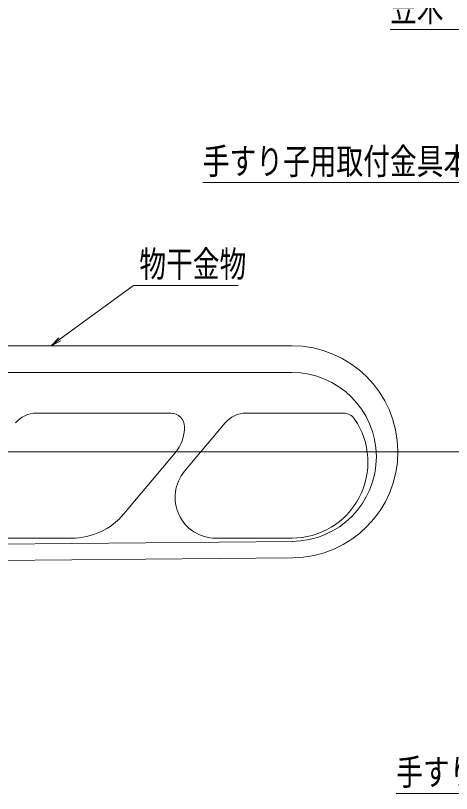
# Model space of a CAD drawing. Units: millimetres, scale not verified. Extents: x -800 to 819, y -554 to 554.
# Drawn here: x -567.3 to -407.1, y 13.4 to 299.6 of the extents above; entities that cross this region are included whole.
import ezdxf
from ezdxf.enums import TextEntityAlignment as Align

# ---------------------------------------------------------------- set-up
doc = ezdxf.new("R2010")
doc.units = ezdxf.units.MM
doc.header["$LTSCALE"] = 5
for name, color, linetype, lineweight in [('0-2_sunpou', 1, 'Continuous', 9), ('0-7_center', 5, 'Continuous', 9), ('0-8_ﾚｲﾔ2', 3, 'Continuous', 9)]:
    doc.layers.add(name, color=color, linetype=linetype, lineweight=lineweight)
doc.styles.add('ＭＳ ゴシック', font='')
doc.styles.get('ＭＳ ゴシック').set_extended_font_data('MS Gothic')

# ---------------------------------------------------------------- blocks, each defined once
blk = doc.blocks.new('MLeader4')
at = {"layer": '0-2_sunpou'}
blk.add_line((-378.101, 294.468), (-429.661, 294.468), dxfattribs=at)
at = {"layer": '0-2_sunpou', "color": 7}
blk.add_line((-348.803, 268.649), (-351.719, 271.387), dxfattribs=at)
at = {"layer": '0-2_sunpou'}
blk.add_lwpolyline([(-351.719, 271.387), (-376.301, 294.468), (-378.101, 294.468)], dxfattribs=at)
at = {"layer": '0-2_sunpou', "color": 7}
blk.add_lwpolyline([(-351.262, 271.873), (-348.803, 268.649), (-352.175, 270.901)], dxfattribs=at)
at = {"layer": '0-2_sunpou', "color": 2, "style": 'ＭＳ ゴシック', "width": 0.75}
blk.add_text('笠木（別途）', height=9.604, dxfattribs=at).set_placement((-429.661, 294.617), align=Align.BOTTOM_LEFT)
blk = doc.blocks.new('MLeader5')
at = {"layer": '0-2_sunpou', "color": 7}
blk.add_line((-331.518, 33.04), (-334.581, 30.468), dxfattribs=at)
at = {"layer": '0-2_sunpou'}
blk.add_line((-356.679, 13.424), (-427.439, 13.424), dxfattribs=at)
at = {"layer": '0-2_sunpou', "color": 7}
blk.add_lwpolyline([(-335.01, 30.979), (-331.518, 33.04), (-334.153, 29.958)], dxfattribs=at)
at = {"layer": '0-2_sunpou'}
blk.add_lwpolyline([(-334.581, 30.468), (-354.879, 13.424), (-356.679, 13.424)], dxfattribs=at)
at = {"layer": '0-2_sunpou', "color": 2, "style": 'ＭＳ ゴシック', "width": 0.75}
blk.add_text('手すり子（別途）', height=9.604, dxfattribs=at).set_placement((-427.439, 13.574), align=Align.BOTTOM_LEFT)
blk = doc.blocks.new('MLeader18')
at = {"layer": '0-2_sunpou'}
blk.add_line((-522.162, 200.383), (-485.535, 200.383), dxfattribs=at)
at = {"layer": '0-2_sunpou', "color": 7}
blk.add_line((-554.225, 178.149), (-551.001, 180.518), dxfattribs=at)
at = {"layer": '0-2_sunpou'}
blk.add_lwpolyline([(-551.001, 180.518), (-523.962, 200.383), (-522.162, 200.383)], dxfattribs=at)
at = {"layer": '0-2_sunpou', "color": 7}
blk.add_lwpolyline([(-550.606, 179.98), (-554.225, 178.149), (-551.396, 181.055)], dxfattribs=at)
at = {"layer": '0-2_sunpou', "color": 2, "style": 'ＭＳ ゴシック', "width": 0.75}
blk.add_text('物干金物', height=9.604, dxfattribs=at).set_placement((-521.802, 200.532), align=Align.BOTTOM_LEFT)
blk = doc.blocks.new('MLeader41')
at = {"layer": '0-2_sunpou'}
blk.add_line((-394.673, 238.212), (-498.5, 238.212), dxfattribs=at)
at = {"layer": '0-2_sunpou', "color": 7}
blk.add_line((-343.517, 199.149), (-346.654, 201.632), dxfattribs=at)
at = {"layer": '0-2_sunpou'}
blk.add_lwpolyline([(-346.654, 201.632), (-392.873, 238.212), (-394.673, 238.212)], dxfattribs=at)
at = {"layer": '0-2_sunpou', "color": 7}
blk.add_lwpolyline([(-346.24, 202.155), (-343.517, 199.149), (-347.068, 201.109)], dxfattribs=at)
at = {"layer": '0-2_sunpou', "color": 2, "style": 'ＭＳ ゴシック', "width": 0.75}
blk.add_text('手すり子用取付金具本体', height=9.604, dxfattribs=at).set_placement((-498.5, 238.362), align=Align.BOTTOM_LEFT)

msp = doc.modelspace()

# ---------------------------------------------------------------- linework, layer by layer
at = {"layer": '0-7_center'}
msp.add_line((-760.266, 139.149), (-401.311, 139.149), dxfattribs=at)
at = {"layer": '0-8_ﾚｲﾔ2'}
for p, q in [((-465.822, 178.149), (-659.763, 178.149)), ((-465.822, 168.349), (-658.466, 168.349)), ((-510.184, 153.349), (-559.625, 153.349)), ((-446.848, 153.349), (-482.606, 153.349)), ((-505.191, 131.991), (-490.267, 149.777)), ((-527.512, 116.28), (-508.693, 138.708)), ((-647.628, 104.466), (-465.468, 106.151)), ((-570.719, 107.349), (-546.663, 107.349)), ((-493.7, 107.349), (-465.822, 107.349)), ((-661.234, 98.34), (-465.461, 100.151))]:
    msp.add_line(p, q, dxfattribs=at)
for centre, radius, start, end in [((-465.822, 139.149), 39, 270.53006, 90), ((-465.822, 137.249), 31.1, 270.40798, 90), ((-559.625, 143.349), 10, 90, 140), ((-510.184, 148.349), 5, 0, 90), ((-482.606, 143.349), 10, 90, 140), ((-446.848, 148.349), 5, 34.41739, 90), ((-465.822, 135.349), 28, 270, 34.41739), ((-520.184, 148.349), 15, 320, 0), ((-493.7, 122.349), 15, 140, 270), ((-546.663, 132.349), 25, 270, 320)]:
    msp.add_arc(centre, radius, start, end, dxfattribs=at)

# ---------------------------------------------------------------- block references
at = {"layer": '0-2_sunpou'}
for name in ['MLeader4', 'MLeader41', 'MLeader18', 'MLeader5']:
    msp.add_blockref(name, (0, 0), dxfattribs=at)

doc.saveas('drawing.dxf')
